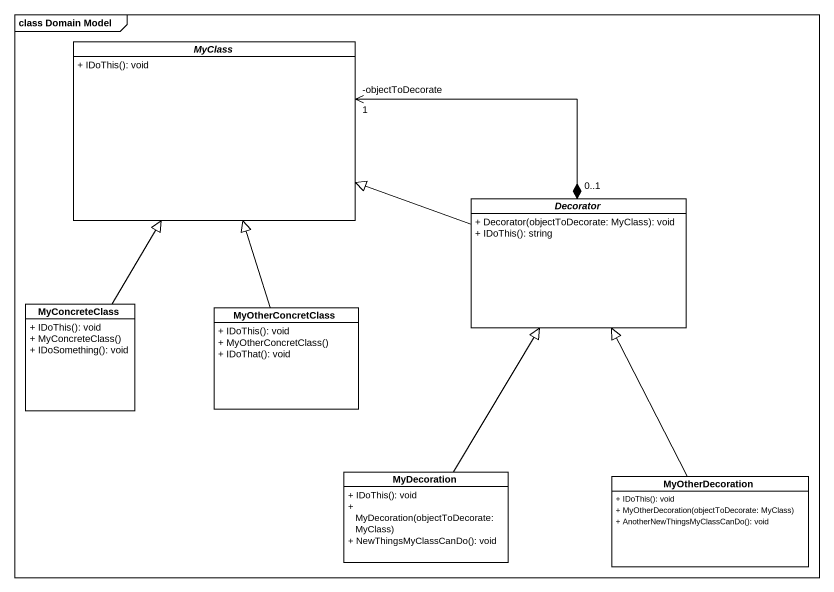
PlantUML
@startuml
mainframe class Domain Model
hide circle
hide empty members
skinparam classAttributeIconSize 0
abstract class MyClass {
  + IDoThis(): void
}
abstract class Decorator {
  + Decorator(objectToDecorate: MyClass): void
  + IDoThis(): string
}
class MyConcreteClass {
  + IDoThis(): void
  + MyConcreteClass()
  + IDoSomething(): void
}
class MyOtherConcretClass {
  + IDoThis(): void
  + MyOtherConcretClass()
  + IDoThat(): void
}
class MyDecoration {
  + IDoThis(): void
  + MyDecoration(objectToDecorate: MyClass)
  + NewThingsMyClassCanDo(): void
}
class MyOtherDecoration {
  + IDoThis(): void
  + MyOtherDecoration(objectToDecorate: MyClass)
  + AnotherNewThingsMyClassCanDo(): void
}
MyClass "-objectToDecorate\n1" <-right-* "0..1" Decorator
Decorator -left-|> MyClass
MyConcreteClass -up-|> MyClass
MyOtherConcretClass -up-|> MyClass
MyDecoration -up-|> Decorator
MyOtherDecoration -up-|> Decorator
@enduml
